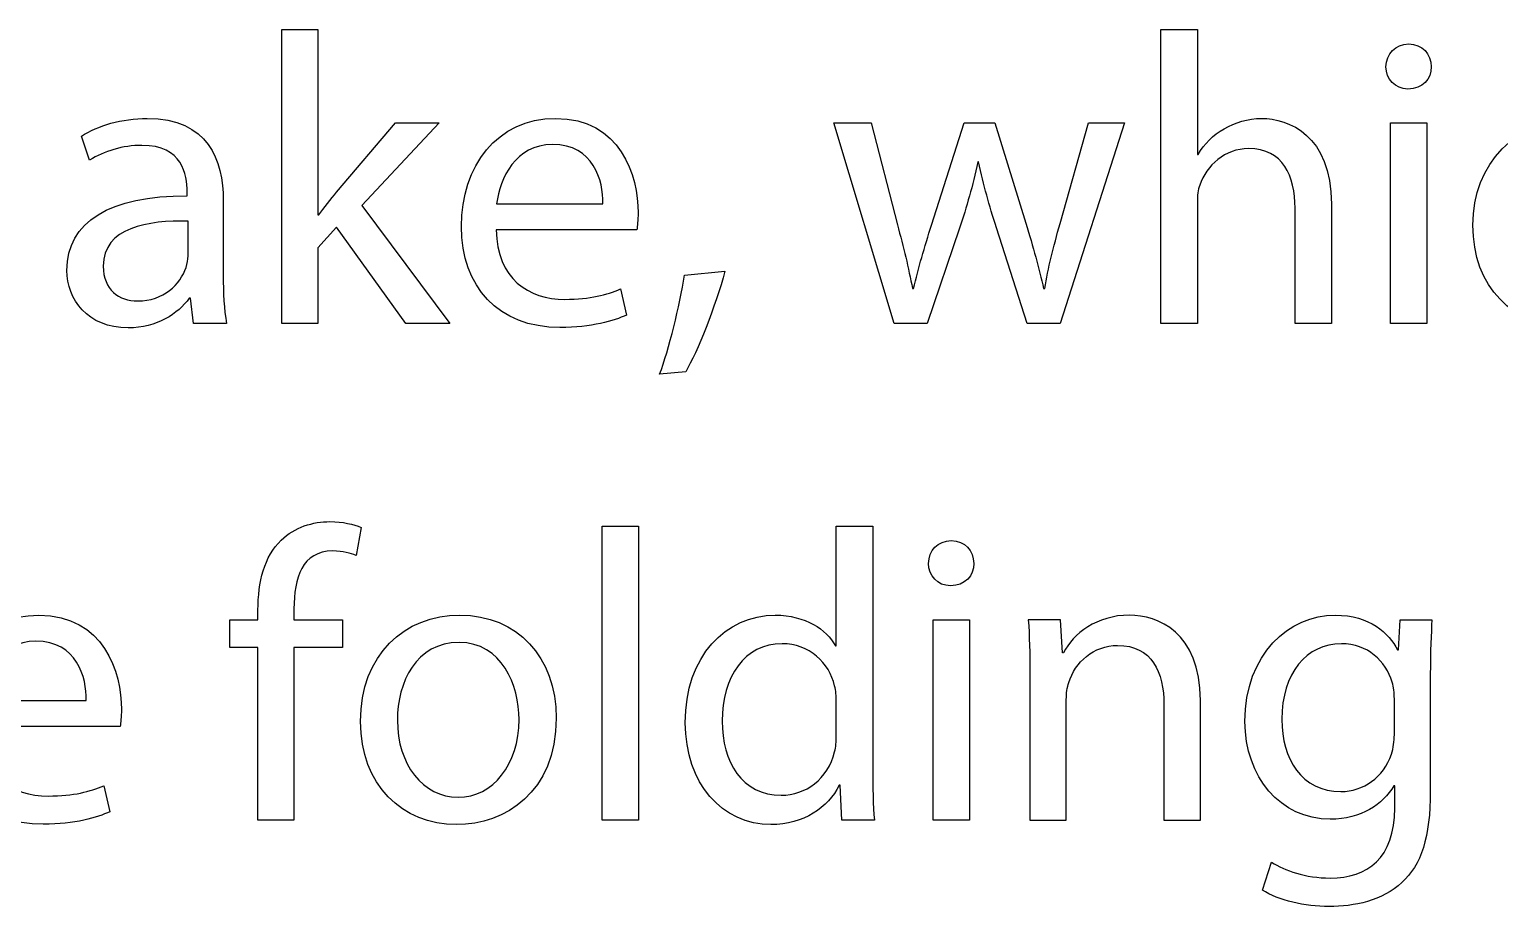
# Model space of a CAD drawing. Header units: millimetres. Extents: x -104 to 108, y -148 to 121.
# Drawn here: x 35.69 to 44.47, y 103.82 to 109.05 of the extents above; entities that cross this region are included whole.
import ezdxf

# ---------------------------------------------------------------- set-up
doc = ezdxf.new("R2010")
doc.units = ezdxf.units.MM
doc.header["$MEASUREMENT"] = 0
doc.layers.add('Capa 1', color=7, linetype='Continuous')

msp = doc.modelspace()

# ---------------------------------------------------------------- linework, layer by layer
at = {"layer": 'Capa 1', "color": 252}
for points, knots in [([(37.4121, 109.0535), (37.4121, 109.0535), (37.1972, 109.0535), (37.1972, 109.0535), (37.1972, 109.0535), (37.1972, 109.0535), (37.1972, 107.3001), (37.1972, 107.3001), (37.1972, 107.3001), (37.1972, 107.3001), (37.4121, 107.3001), (37.4121, 107.3001), (37.4121, 107.3001), (37.4121, 107.3001), (37.4121, 107.7496), (37.4121, 107.7496), (37.4121, 107.7496), (37.4121, 107.7496), (37.5232, 107.8732), (37.5232, 107.8732), (37.5232, 107.8732), (37.5232, 107.8732), (37.9356, 107.3001), (37.9356, 107.3001), (37.9356, 107.3001), (37.9356, 107.3001), (38.1998, 107.3001), (38.1998, 107.3001), (38.1998, 107.3001), (38.1998, 107.3001), (37.6739, 108.004), (37.6739, 108.004), (37.6739, 108.004), (37.6739, 108.004), (38.1356, 108.4955), (38.1356, 108.4955), (38.1356, 108.4955), (38.1356, 108.4955), (37.8739, 108.4955), (37.8739, 108.4955), (37.8739, 108.4955), (37.8739, 108.4955), (37.5232, 108.083), (37.5232, 108.083), (37.5232, 108.083), (37.4886, 108.0411), (37.4466, 107.9891), (37.417, 107.9471), (37.417, 107.9471), (37.417, 107.9471), (37.4121, 107.9472), (37.4121, 107.9472), (37.4121, 107.9472), (37.4121, 107.9472), (37.4121, 109.0535), (37.4121, 109.0535)], [0, 0, 0, 0, 0.066667, 0.066667, 0.066667, 0.066667, 0.133333, 0.133333, 0.133333, 0.133333, 0.2, 0.2, 0.2, 0.2, 0.266667, 0.266667, 0.266667, 0.266667, 0.333333, 0.333333, 0.333333, 0.333333, 0.4, 0.4, 0.4, 0.4, 0.466667, 0.466667, 0.466667, 0.466667, 0.533333, 0.533333, 0.533333, 0.533333, 0.6, 0.6, 0.6, 0.6, 0.666667, 0.666667, 0.666667, 0.666667, 0.733333, 0.733333, 0.733333, 0.733333, 0.8, 0.8, 0.8, 0.8, 0.866667, 0.866667, 0.866667, 0.866667, 1, 1, 1, 1]), ([(42.4446, 107.3001), (42.4446, 107.3001), (42.662, 107.3001), (42.662, 107.3001), (42.662, 107.3001), (42.662, 107.3001), (42.662, 108.0212), (42.662, 108.0212), (42.662, 108.0212), (42.662, 108.0633), (42.6644, 108.0953), (42.6767, 108.1249), (42.6767, 108.1249), (42.7163, 108.2435), (42.8273, 108.3422), (42.9681, 108.3422), (42.9681, 108.3422), (43.1732, 108.3423), (43.2447, 108.1792), (43.2447, 107.9866), (43.2447, 107.9866), (43.2447, 107.9866), (43.2447, 107.3001), (43.2447, 107.3001), (43.2447, 107.3001), (43.2447, 107.3001), (43.4621, 107.3001), (43.4621, 107.3001), (43.4621, 107.3001), (43.4621, 107.3001), (43.4621, 108.0113), (43.4621, 108.0113), (43.4621, 108.0113), (43.4621, 108.4239), (43.2052, 108.5225), (43.0447, 108.5225), (43.0447, 108.5225), (42.9632, 108.5225), (42.8866, 108.4978), (42.8224, 108.4608), (42.8224, 108.4608), (42.7557, 108.4239), (42.7014, 108.3694), (42.6668, 108.3077), (42.6668, 108.3077), (42.6668, 108.3077), (42.662, 108.3078), (42.662, 108.3078), (42.662, 108.3078), (42.662, 108.3078), (42.662, 109.0535), (42.662, 109.0535), (42.662, 109.0535), (42.662, 109.0535), (42.4446, 109.0535), (42.4446, 109.0535), (42.4446, 109.0535), (42.4446, 109.0535), (42.4446, 107.3001), (42.4446, 107.3001)], [0, 0, 0, 0, 0.0625, 0.0625, 0.0625, 0.0625, 0.125, 0.125, 0.125, 0.125, 0.1875, 0.1875, 0.1875, 0.1875, 0.25, 0.25, 0.25, 0.25, 0.3125, 0.3125, 0.3125, 0.3125, 0.375, 0.375, 0.375, 0.375, 0.4375, 0.4375, 0.4375, 0.4375, 0.5, 0.5, 0.5, 0.5, 0.5625, 0.5625, 0.5625, 0.5625, 0.625, 0.625, 0.625, 0.625, 0.6875, 0.6875, 0.6875, 0.6875, 0.75, 0.75, 0.75, 0.75, 0.8125, 0.8125, 0.8125, 0.8125, 0.875, 0.875, 0.875, 0.875, 1, 1, 1, 1]), ([(43.9237, 108.967), (43.8448, 108.967), (43.7879, 108.9077), (43.7879, 108.8312), (43.7879, 108.8312), (43.788, 108.7572), (43.8422, 108.6978), (43.9188, 108.6978), (43.9188, 108.6978), (44.0053, 108.6979), (44.0596, 108.7571), (44.0571, 108.8312), (44.0571, 108.8312), (44.0571, 108.9079), (44.0052, 108.967), (43.9237, 108.967)], [0, 0, 0, 0, 0.2, 0.2, 0.2, 0.2, 0.4, 0.4, 0.4, 0.4, 0.6, 0.6, 0.6, 0.6, 1, 1, 1, 1]), ([(36.8663, 107.3001), (36.8514, 107.3817), (36.8465, 107.4829), (36.8465, 107.5866), (36.8465, 107.5866), (36.8465, 107.5866), (36.8466, 108.0335), (36.8466, 108.0335), (36.8466, 108.0335), (36.8466, 108.2733), (36.7576, 108.5225), (36.3921, 108.5225), (36.3921, 108.5225), (36.2415, 108.5225), (36.0982, 108.4805), (35.9995, 108.4163), (35.9995, 108.4163), (35.9995, 108.4163), (36.0489, 108.2733), (36.0489, 108.2733), (36.0489, 108.2733), (36.1329, 108.3274), (36.2489, 108.362), (36.36, 108.362), (36.36, 108.362), (36.6045, 108.3622), (36.6316, 108.1842), (36.6316, 108.0854), (36.6316, 108.0854), (36.6316, 108.0854), (36.6317, 108.0607), (36.6317, 108.0607), (36.6317, 108.0607), (36.1699, 108.0633), (35.913, 107.9051), (35.913, 107.6162), (35.913, 107.6162), (35.9131, 107.4434), (36.0365, 107.273), (36.2785, 107.273), (36.2785, 107.273), (36.4489, 107.2731), (36.5773, 107.3569), (36.644, 107.4508), (36.644, 107.4508), (36.644, 107.4508), (36.6514, 107.4509), (36.6514, 107.4509), (36.6514, 107.4509), (36.6514, 107.4509), (36.6688, 107.3001), (36.6688, 107.3001), (36.6688, 107.3001), (36.6688, 107.3001), (36.8663, 107.3001), (36.8663, 107.3001)], [0, 0, 0, 0, 0.066667, 0.066667, 0.066667, 0.066667, 0.133333, 0.133333, 0.133333, 0.133333, 0.2, 0.2, 0.2, 0.2, 0.266667, 0.266667, 0.266667, 0.266667, 0.333333, 0.333333, 0.333333, 0.333333, 0.4, 0.4, 0.4, 0.4, 0.466667, 0.466667, 0.466667, 0.466667, 0.533333, 0.533333, 0.533333, 0.533333, 0.6, 0.6, 0.6, 0.6, 0.666667, 0.666667, 0.666667, 0.666667, 0.733333, 0.733333, 0.733333, 0.733333, 0.8, 0.8, 0.8, 0.8, 0.866667, 0.866667, 0.866667, 0.866667, 1, 1, 1, 1]), ([(39.3158, 107.8583), (39.3183, 107.8805), (39.3232, 107.915), (39.3232, 107.9595), (39.3232, 107.9595), (39.3233, 108.1794), (39.2195, 108.5225), (38.8293, 108.5225), (38.8293, 108.5225), (38.4812, 108.5225), (38.2687, 108.2385), (38.2687, 107.878), (38.2687, 107.878), (38.2688, 107.5176), (38.4885, 107.2754), (38.8565, 107.2754), (38.8565, 107.2754), (39.0466, 107.2755), (39.1775, 107.3149), (39.2541, 107.3495), (39.2541, 107.3495), (39.2541, 107.3495), (39.2171, 107.5051), (39.2171, 107.5051), (39.2171, 107.5051), (39.1355, 107.4706), (39.0417, 107.4433), (38.8861, 107.4433), (38.8861, 107.4433), (38.6688, 107.4434), (38.4811, 107.5643), (38.4762, 107.8582), (38.4762, 107.8582), (38.4762, 107.8582), (39.3158, 107.8583), (39.3158, 107.8583)], [0, 0, 0, 0, 0.1, 0.1, 0.1, 0.1, 0.2, 0.2, 0.2, 0.2, 0.3, 0.3, 0.3, 0.3, 0.4, 0.4, 0.4, 0.4, 0.5, 0.5, 0.5, 0.5, 0.6, 0.6, 0.6, 0.6, 0.7, 0.7, 0.7, 0.7, 0.8, 0.8, 0.8, 0.8, 1, 1, 1, 1]), ([(40.4915, 108.4955), (40.4915, 108.4955), (40.852, 107.3001), (40.852, 107.3001), (40.852, 107.3001), (40.852, 107.3001), (41.0496, 107.3001), (41.0496, 107.3001), (41.0496, 107.3001), (41.0496, 107.3001), (41.2423, 107.8682), (41.2423, 107.8682), (41.2423, 107.8682), (41.2842, 107.9966), (41.3212, 108.12), (41.3508, 108.2632), (41.3508, 108.2632), (41.3508, 108.2632), (41.3559, 108.2633), (41.3559, 108.2633), (41.3559, 108.2633), (41.3854, 108.1224), (41.42, 108.0039), (41.462, 107.8706), (41.462, 107.8706), (41.462, 107.8706), (41.6448, 107.3001), (41.6448, 107.3001), (41.6448, 107.3001), (41.6448, 107.3001), (41.8423, 107.3001), (41.8423, 107.3001), (41.8423, 107.3001), (41.8423, 107.3001), (42.2275, 108.4955), (42.2275, 108.4955), (42.2275, 108.4955), (42.2275, 108.4955), (42.0127, 108.4955), (42.0127, 108.4955), (42.0127, 108.4955), (42.0127, 108.4955), (41.8423, 107.8954), (41.8423, 107.8954), (41.8423, 107.8954), (41.8027, 107.7545), (41.7706, 107.6286), (41.7509, 107.5076), (41.7509, 107.5076), (41.7509, 107.5076), (41.7435, 107.5077), (41.7435, 107.5077), (41.7435, 107.5077), (41.7163, 107.6287), (41.6817, 107.7545), (41.6373, 107.8977), (41.6373, 107.8977), (41.6373, 107.8977), (41.4521, 108.4955), (41.4521, 108.4955), (41.4521, 108.4955), (41.4521, 108.4955), (41.2693, 108.4955), (41.2693, 108.4955), (41.2693, 108.4955), (41.2693, 108.4955), (41.0743, 107.8855), (41.0743, 107.8855), (41.0743, 107.8855), (41.0348, 107.7571), (40.9952, 107.6286), (40.9681, 107.5076), (40.9681, 107.5076), (40.9681, 107.5076), (40.9607, 107.5077), (40.9607, 107.5077), (40.9607, 107.5077), (40.9385, 107.6311), (40.9063, 107.7545), (40.8718, 107.8878), (40.8718, 107.8878), (40.8718, 107.8878), (40.7137, 108.4955), (40.7137, 108.4955), (40.7137, 108.4955), (40.7137, 108.4955), (40.4915, 108.4955), (40.4915, 108.4955)], [0, 0, 0, 0, 0.043478, 0.043478, 0.043478, 0.043478, 0.086957, 0.086957, 0.086957, 0.086957, 0.130435, 0.130435, 0.130435, 0.130435, 0.173913, 0.173913, 0.173913, 0.173913, 0.217391, 0.217391, 0.217391, 0.217391, 0.26087, 0.26087, 0.26087, 0.26087, 0.304348, 0.304348, 0.304348, 0.304348, 0.347826, 0.347826, 0.347826, 0.347826, 0.391304, 0.391304, 0.391304, 0.391304, 0.434783, 0.434783, 0.434783, 0.434783, 0.478261, 0.478261, 0.478261, 0.478261, 0.521739, 0.521739, 0.521739, 0.521739, 0.565217, 0.565217, 0.565217, 0.565217, 0.608696, 0.608696, 0.608696, 0.608696, 0.652174, 0.652174, 0.652174, 0.652174, 0.695652, 0.695652, 0.695652, 0.695652, 0.73913, 0.73913, 0.73913, 0.73913, 0.782609, 0.782609, 0.782609, 0.782609, 0.826087, 0.826087, 0.826087, 0.826087, 0.869565, 0.869565, 0.869565, 0.869565, 0.913043, 0.913043, 0.913043, 0.913043, 1, 1, 1, 1]), ([(44.0325, 107.3001), (44.0325, 107.3001), (44.0325, 108.4955), (44.0325, 108.4955), (44.0325, 108.4955), (44.0325, 108.4955), (43.8151, 108.4955), (43.8151, 108.4955), (43.8151, 108.4955), (43.8151, 108.4955), (43.8151, 107.3001), (43.8151, 107.3001), (43.8151, 107.3001), (43.8151, 107.3001), (44.0325, 107.3001), (44.0325, 107.3001)], [0, 0, 0, 0, 0.2, 0.2, 0.2, 0.2, 0.4, 0.4, 0.4, 0.4, 0.6, 0.6, 0.6, 0.6, 1, 1, 1, 1]), ([(45.2082, 107.5077), (45.1464, 107.4805), (45.0649, 107.4483), (44.9415, 107.4483), (44.9415, 107.4483), (44.7044, 107.4484), (44.5266, 107.6187), (44.5266, 107.8953), (44.5266, 107.8953), (44.5266, 108.1447), (44.6748, 108.3472), (44.9489, 108.3472), (44.9489, 108.3472), (45.0674, 108.3473), (45.1489, 108.32), (45.2007, 108.2904), (45.2007, 108.2904), (45.2007, 108.2904), (45.2502, 108.4584), (45.2502, 108.4584), (45.2502, 108.4584), (45.1909, 108.488), (45.0773, 108.52), (44.9489, 108.52), (44.9489, 108.52), (44.5587, 108.5201), (44.3068, 108.2533), (44.3068, 107.8854), (44.3068, 107.8854), (44.3068, 107.52), (44.5414, 107.2754), (44.9019, 107.2754), (44.9019, 107.2754), (45.0625, 107.2755), (45.1884, 107.3149), (45.2452, 107.3446), (45.2452, 107.3446), (45.2452, 107.3446), (45.2082, 107.5077), (45.2082, 107.5077)], [0, 0, 0, 0, 0.090909, 0.090909, 0.090909, 0.090909, 0.181818, 0.181818, 0.181818, 0.181818, 0.272727, 0.272727, 0.272727, 0.272727, 0.363636, 0.363636, 0.363636, 0.363636, 0.454545, 0.454545, 0.454545, 0.454545, 0.545455, 0.545455, 0.545455, 0.545455, 0.636364, 0.636364, 0.636364, 0.636364, 0.727273, 0.727273, 0.727273, 0.727273, 0.818182, 0.818182, 0.818182, 0.818182, 1, 1, 1, 1]), ([(38.4787, 108.0139), (38.496, 108.1645), (38.5922, 108.3669), (38.812, 108.3669), (38.812, 108.3669), (39.0566, 108.3669), (39.1158, 108.1521), (39.1133, 108.0138), (39.1133, 108.0138), (39.1133, 108.0138), (38.4787, 108.0139), (38.4787, 108.0139)], [0, 0, 0, 0, 0.25, 0.25, 0.25, 0.25, 0.5, 0.5, 0.5, 0.5, 1, 1, 1, 1]), ([(36.6366, 107.7027), (36.6366, 107.6805), (36.6316, 107.6557), (36.6242, 107.6335), (36.6242, 107.6335), (36.5897, 107.5323), (36.4909, 107.4335), (36.3353, 107.4335), (36.3353, 107.4335), (36.2243, 107.4335), (36.1303, 107.5001), (36.1303, 107.6409), (36.1303, 107.6409), (36.1304, 107.8732), (36.3995, 107.915), (36.6366, 107.9101), (36.6366, 107.9101), (36.6366, 107.9101), (36.6366, 107.7027), (36.6366, 107.7027)], [0, 0, 0, 0, 0.166667, 0.166667, 0.166667, 0.166667, 0.333333, 0.333333, 0.333333, 0.333333, 0.5, 0.5, 0.5, 0.5, 0.666667, 0.666667, 0.666667, 0.666667, 1, 1, 1, 1]), ([(39.6072, 107.0112), (39.6764, 107.1273), (39.785, 107.4014), (39.8417, 107.6113), (39.8417, 107.6113), (39.8417, 107.6113), (39.5998, 107.5867), (39.5998, 107.5867), (39.5998, 107.5867), (39.5726, 107.4065), (39.5059, 107.1421), (39.4516, 106.9964), (39.4516, 106.9964), (39.4516, 106.9964), (39.6072, 107.0112), (39.6072, 107.0112)], [0, 0, 0, 0, 0.2, 0.2, 0.2, 0.2, 0.4, 0.4, 0.4, 0.4, 0.6, 0.6, 0.6, 0.6, 1, 1, 1, 1]), ([(37.2688, 104.3369), (37.2688, 104.3369), (37.2688, 105.3667), (37.2688, 105.3667), (37.2688, 105.3667), (37.2688, 105.3667), (37.5578, 105.3667), (37.5578, 105.3667), (37.5578, 105.3667), (37.5578, 105.3667), (37.5578, 105.5322), (37.5578, 105.5322), (37.5578, 105.5322), (37.5578, 105.5322), (37.2688, 105.5322), (37.2688, 105.5322), (37.2688, 105.5322), (37.2688, 105.5322), (37.2688, 105.5963), (37.2688, 105.5963), (37.2688, 105.5963), (37.2688, 105.7791), (37.3157, 105.942), (37.5009, 105.942), (37.5009, 105.942), (37.5626, 105.942), (37.6071, 105.9296), (37.6392, 105.9148), (37.6392, 105.9148), (37.6392, 105.9148), (37.6689, 106.0829), (37.6689, 106.0829), (37.6689, 106.0829), (37.6269, 106.1002), (37.5602, 106.1173), (37.4836, 106.1173), (37.4836, 106.1173), (37.3825, 106.1174), (37.2737, 106.0852), (37.1922, 106.0062), (37.1922, 106.0062), (37.091, 105.9101), (37.0539, 105.7568), (37.0539, 105.5889), (37.0539, 105.5889), (37.0539, 105.5889), (37.0539, 105.5322), (37.0539, 105.5322), (37.0539, 105.5322), (37.0539, 105.5322), (36.8861, 105.5322), (36.8861, 105.5322), (36.8861, 105.5322), (36.8861, 105.5322), (36.8861, 105.3667), (36.8861, 105.3667), (36.8861, 105.3667), (36.8861, 105.3667), (37.0539, 105.3667), (37.0539, 105.3667), (37.0539, 105.3667), (37.0539, 105.3667), (37.0539, 104.3369), (37.0539, 104.3369), (37.0539, 104.3369), (37.0539, 104.3369), (37.2688, 104.3369), (37.2688, 104.3369)], [0, 0, 0, 0, 0.055556, 0.055556, 0.055556, 0.055556, 0.111111, 0.111111, 0.111111, 0.111111, 0.166667, 0.166667, 0.166667, 0.166667, 0.222222, 0.222222, 0.222222, 0.222222, 0.277778, 0.277778, 0.277778, 0.277778, 0.333333, 0.333333, 0.333333, 0.333333, 0.388889, 0.388889, 0.388889, 0.388889, 0.444444, 0.444444, 0.444444, 0.444444, 0.5, 0.5, 0.5, 0.5, 0.555556, 0.555556, 0.555556, 0.555556, 0.611111, 0.611111, 0.611111, 0.611111, 0.666667, 0.666667, 0.666667, 0.666667, 0.722222, 0.722222, 0.722222, 0.722222, 0.777778, 0.777778, 0.777778, 0.777778, 0.833333, 0.833333, 0.833333, 0.833333, 0.888889, 0.888889, 0.888889, 0.888889, 1, 1, 1, 1]), ([(39.1086, 104.3369), (39.1086, 104.3369), (39.3259, 104.3369), (39.3259, 104.3369), (39.3259, 104.3369), (39.3259, 104.3369), (39.3259, 106.0902), (39.3259, 106.0902), (39.3259, 106.0902), (39.3259, 106.0902), (39.1086, 106.0902), (39.1086, 106.0902), (39.1086, 106.0902), (39.1086, 106.0902), (39.1086, 104.3369), (39.1086, 104.3369)], [0, 0, 0, 0, 0.2, 0.2, 0.2, 0.2, 0.4, 0.4, 0.4, 0.4, 0.6, 0.6, 0.6, 0.6, 1, 1, 1, 1]), ([(40.5065, 106.0902), (40.5065, 106.0902), (40.5065, 105.3767), (40.5065, 105.3767), (40.5065, 105.3767), (40.5065, 105.3767), (40.5015, 105.3767), (40.5015, 105.3767), (40.5015, 105.3767), (40.4471, 105.4729), (40.3236, 105.5592), (40.1409, 105.5592), (40.1409, 105.5592), (39.8495, 105.5592), (39.6026, 105.3148), (39.605, 104.9172), (39.605, 104.9172), (39.605, 104.5543), (39.8273, 104.3097), (40.1162, 104.3097), (40.1162, 104.3097), (40.3113, 104.3099), (40.457, 104.4109), (40.5237, 104.5443), (40.5237, 104.5443), (40.5237, 104.5443), (40.5287, 104.5444), (40.5287, 104.5444), (40.5287, 104.5444), (40.5287, 104.5444), (40.5385, 104.3369), (40.5385, 104.3369), (40.5385, 104.3369), (40.5385, 104.3369), (40.7336, 104.3369), (40.7336, 104.3369), (40.7336, 104.3369), (40.7262, 104.4184), (40.7237, 104.5394), (40.7237, 104.6455), (40.7237, 104.6455), (40.7237, 104.6455), (40.7237, 106.0902), (40.7237, 106.0902), (40.7237, 106.0902), (40.7237, 106.0902), (40.5065, 106.0902), (40.5065, 106.0902)], [0, 0, 0, 0, 0.076923, 0.076923, 0.076923, 0.076923, 0.153846, 0.153846, 0.153846, 0.153846, 0.230769, 0.230769, 0.230769, 0.230769, 0.307692, 0.307692, 0.307692, 0.307692, 0.384615, 0.384615, 0.384615, 0.384615, 0.461538, 0.461538, 0.461538, 0.461538, 0.538462, 0.538462, 0.538462, 0.538462, 0.615385, 0.615385, 0.615385, 0.615385, 0.692308, 0.692308, 0.692308, 0.692308, 0.769231, 0.769231, 0.769231, 0.769231, 0.846154, 0.846154, 0.846154, 0.846154, 1, 1, 1, 1]), ([(41.193, 106.0037), (41.1141, 106.0037), (41.0572, 105.9445), (41.0572, 105.8679), (41.0572, 105.8679), (41.0573, 105.794), (41.1115, 105.7345), (41.1881, 105.7345), (41.1881, 105.7345), (41.2746, 105.7346), (41.3289, 105.7938), (41.3264, 105.8679), (41.3264, 105.8679), (41.3264, 105.9446), (41.2745, 106.0037), (41.193, 106.0037)], [0, 0, 0, 0, 0.2, 0.2, 0.2, 0.2, 0.4, 0.4, 0.4, 0.4, 0.6, 0.6, 0.6, 0.6, 1, 1, 1, 1]), ([(36.2314, 104.8951), (36.2339, 104.9173), (36.2388, 104.9517), (36.2388, 104.9962), (36.2388, 104.9962), (36.2389, 105.2161), (36.1351, 105.5592), (35.7449, 105.5592), (35.7449, 105.5592), (35.3968, 105.5592), (35.1843, 105.2752), (35.1843, 104.9147), (35.1843, 104.9147), (35.1844, 104.5543), (35.4041, 104.3121), (35.7721, 104.3121), (35.7721, 104.3121), (35.9622, 104.3122), (36.0931, 104.3517), (36.1696, 104.3862), (36.1696, 104.3862), (36.1696, 104.3862), (36.1327, 104.5418), (36.1327, 104.5418), (36.1327, 104.5418), (36.0511, 104.5073), (35.9573, 104.4801), (35.8017, 104.4801), (35.8017, 104.4801), (35.5844, 104.4801), (35.3967, 104.6011), (35.3918, 104.895), (35.3918, 104.895), (35.3918, 104.895), (36.2314, 104.8951), (36.2314, 104.8951)], [0, 0, 0, 0, 0.1, 0.1, 0.1, 0.1, 0.2, 0.2, 0.2, 0.2, 0.3, 0.3, 0.3, 0.3, 0.4, 0.4, 0.4, 0.4, 0.5, 0.5, 0.5, 0.5, 0.6, 0.6, 0.6, 0.6, 0.7, 0.7, 0.7, 0.7, 0.8, 0.8, 0.8, 0.8, 1, 1, 1, 1]), ([(38.2591, 105.5592), (37.9282, 105.5592), (37.6664, 105.3246), (37.6664, 104.9246), (37.6664, 104.9246), (37.6664, 104.5468), (37.9158, 104.3097), (38.2393, 104.3097), (38.2393, 104.3097), (38.5282, 104.3099), (38.8344, 104.5023), (38.8344, 104.9443), (38.8344, 104.9443), (38.8345, 105.31), (38.6023, 105.5592), (38.2591, 105.5592), (38.2591, 105.5592), (38.2591, 105.5592), (38.2591, 105.5592), (38.2591, 105.5592)], [0, 0, 0, 0, 0.166667, 0.166667, 0.166667, 0.166667, 0.333333, 0.333333, 0.333333, 0.333333, 0.5, 0.5, 0.5, 0.5, 0.666667, 0.666667, 0.666667, 0.666667, 1, 1, 1, 1]), ([(41.3018, 104.3369), (41.3018, 104.3369), (41.3018, 105.5322), (41.3018, 105.5322), (41.3018, 105.5322), (41.3018, 105.5322), (41.0844, 105.5322), (41.0844, 105.5322), (41.0844, 105.5322), (41.0844, 105.5322), (41.0844, 104.3369), (41.0844, 104.3369), (41.0844, 104.3369), (41.0844, 104.3369), (41.3018, 104.3369), (41.3018, 104.3369)], [0, 0, 0, 0, 0.2, 0.2, 0.2, 0.2, 0.4, 0.4, 0.4, 0.4, 0.6, 0.6, 0.6, 0.6, 1, 1, 1, 1]), ([(41.6622, 104.3369), (41.6622, 104.3369), (41.6621, 105.2086), (41.6621, 105.2086), (41.6621, 105.2086), (41.6621, 105.332), (41.6597, 105.4334), (41.6523, 105.5322), (41.6523, 105.5322), (41.6523, 105.5322), (41.8449, 105.5322), (41.8449, 105.5322), (41.8449, 105.5322), (41.8449, 105.5322), (41.8573, 105.3346), (41.8573, 105.3346), (41.8573, 105.3346), (41.8573, 105.3346), (41.8622, 105.3345), (41.8622, 105.3345), (41.8622, 105.3345), (41.9214, 105.4481), (42.0597, 105.5592), (42.2573, 105.5592), (42.2573, 105.5592), (42.4227, 105.5592), (42.6796, 105.4606), (42.6796, 105.0506), (42.6796, 105.0506), (42.6796, 105.0506), (42.6796, 104.3369), (42.6796, 104.3369), (42.6796, 104.3369), (42.6796, 104.3369), (42.4623, 104.3369), (42.4623, 104.3369), (42.4623, 104.3369), (42.4623, 104.3369), (42.4622, 105.0258), (42.4622, 105.0258), (42.4622, 105.0258), (42.4622, 105.2184), (42.3907, 105.379), (42.1857, 105.3789), (42.1857, 105.3789), (42.0424, 105.3789), (41.9313, 105.2778), (41.8943, 105.1567), (41.8943, 105.1567), (41.8844, 105.1295), (41.8795, 105.0925), (41.8795, 105.0556), (41.8795, 105.0556), (41.8795, 105.0556), (41.8795, 104.3369), (41.8795, 104.3369), (41.8795, 104.3369), (41.8795, 104.3369), (41.6622, 104.3369), (41.6622, 104.3369)], [0, 0, 0, 0, 0.125, 0.125, 0.125, 0.125, 0.1875, 0.1875, 0.1875, 0.1875, 0.25, 0.25, 0.25, 0.25, 0.3125, 0.3125, 0.3125, 0.3125, 0.375, 0.375, 0.375, 0.375, 0.4375, 0.4375, 0.4375, 0.4375, 0.5, 0.5, 0.5, 0.5, 0.5625, 0.5625, 0.5625, 0.5625, 0.625, 0.625, 0.625, 0.625, 0.6875, 0.6875, 0.6875, 0.6875, 0.75, 0.75, 0.75, 0.75, 0.8125, 0.8125, 0.8125, 0.8125, 0.875, 0.875, 0.875, 0.875, 0.9375, 0.9375, 0.9375, 0.9375, 1, 1, 1, 1]), ([(43.8723, 105.5322), (43.8723, 105.5322), (43.8624, 105.3519), (43.8624, 105.3519), (43.8624, 105.3519), (43.8624, 105.3519), (43.8575, 105.3519), (43.8575, 105.3519), (43.8575, 105.3519), (43.8057, 105.4507), (43.692, 105.5592), (43.4846, 105.5592), (43.4846, 105.5592), (43.2105, 105.5592), (42.9462, 105.3296), (42.9462, 104.9246), (42.9462, 104.9246), (42.9462, 104.5938), (43.1586, 104.3418), (43.4549, 104.3418), (43.4549, 104.3418), (43.6402, 104.3418), (43.7685, 104.4307), (43.8352, 104.5418), (43.8352, 104.5418), (43.8352, 104.5418), (43.8402, 104.5418), (43.8402, 104.5418), (43.8402, 104.5418), (43.8402, 104.5418), (43.8402, 104.4085), (43.8402, 104.4085), (43.8402, 104.4085), (43.8402, 104.1073), (43.6772, 103.9911), (43.4549, 103.9911), (43.4549, 103.9911), (43.3068, 103.9912), (43.1833, 104.0356), (43.1043, 104.085), (43.1043, 104.085), (43.1043, 104.085), (43.05, 103.9195), (43.05, 103.9195), (43.05, 103.9195), (43.1463, 103.8554), (43.3043, 103.8207), (43.4475, 103.8207), (43.4475, 103.8207), (43.5982, 103.8209), (43.7661, 103.8553), (43.8821, 103.964), (43.8821, 103.964), (43.9983, 104.0678), (44.0525, 104.2356), (44.0525, 104.5097), (44.0525, 104.5097), (44.0525, 104.5097), (44.0525, 105.2036), (44.0525, 105.2036), (44.0525, 105.2036), (44.0525, 105.3495), (44.0575, 105.4456), (44.0624, 105.5321), (44.0624, 105.5321), (44.0624, 105.5321), (43.8723, 105.5322), (43.8723, 105.5322)], [0, 0, 0, 0, 0.055556, 0.055556, 0.055556, 0.055556, 0.111111, 0.111111, 0.111111, 0.111111, 0.166667, 0.166667, 0.166667, 0.166667, 0.222222, 0.222222, 0.222222, 0.222222, 0.277778, 0.277778, 0.277778, 0.277778, 0.333333, 0.333333, 0.333333, 0.333333, 0.388889, 0.388889, 0.388889, 0.388889, 0.444444, 0.444444, 0.444444, 0.444444, 0.5, 0.5, 0.5, 0.5, 0.555556, 0.555556, 0.555556, 0.555556, 0.611111, 0.611111, 0.611111, 0.611111, 0.666667, 0.666667, 0.666667, 0.666667, 0.722222, 0.722222, 0.722222, 0.722222, 0.777778, 0.777778, 0.777778, 0.777778, 0.833333, 0.833333, 0.833333, 0.833333, 0.888889, 0.888889, 0.888889, 0.888889, 1, 1, 1, 1]), ([(35.3943, 105.0506), (35.4116, 105.2012), (35.5078, 105.4037), (35.7276, 105.4037), (35.7276, 105.4037), (35.9722, 105.4037), (36.0314, 105.1888), (36.0289, 105.0505), (36.0289, 105.0505), (36.0289, 105.0505), (35.3943, 105.0506), (35.3943, 105.0506)], [0, 0, 0, 0, 0.25, 0.25, 0.25, 0.25, 0.5, 0.5, 0.5, 0.5, 1, 1, 1, 1]), ([(38.2542, 105.3963), (38.511, 105.3963), (38.6122, 105.1394), (38.6122, 104.9369), (38.6122, 104.9369), (38.6123, 104.6678), (38.4566, 104.4727), (38.2492, 104.4727), (38.2492, 104.4727), (38.0369, 104.4728), (37.8862, 104.6702), (37.8862, 104.932), (37.8862, 104.932), (37.8862, 105.1592), (37.9973, 105.3962), (38.2541, 105.3962), (38.2541, 105.3962), (38.2541, 105.3962), (38.2542, 105.3963), (38.2542, 105.3963)], [0, 0, 0, 0, 0.166667, 0.166667, 0.166667, 0.166667, 0.333333, 0.333333, 0.333333, 0.333333, 0.5, 0.5, 0.5, 0.5, 0.666667, 0.666667, 0.666667, 0.666667, 1, 1, 1, 1]), ([(40.5065, 104.8383), (40.5065, 104.8036), (40.5039, 104.7739), (40.4965, 104.7443), (40.4965, 104.7443), (40.457, 104.5813), (40.3236, 104.485), (40.1779, 104.485), (40.1779, 104.485), (39.9434, 104.4851), (39.8248, 104.685), (39.8248, 104.9271), (39.8248, 104.9271), (39.8248, 105.1913), (39.9582, 105.3888), (40.1829, 105.3888), (40.1829, 105.3888), (40.3459, 105.389), (40.4644, 105.2752), (40.4965, 105.137), (40.4965, 105.137), (40.504, 105.11), (40.5064, 105.0728), (40.5064, 105.0456), (40.5064, 105.0456), (40.5064, 105.0456), (40.5065, 104.8383), (40.5065, 104.8383)], [0, 0, 0, 0, 0.125, 0.125, 0.125, 0.125, 0.25, 0.25, 0.25, 0.25, 0.375, 0.375, 0.375, 0.375, 0.5, 0.5, 0.5, 0.5, 0.625, 0.625, 0.625, 0.625, 0.75, 0.75, 0.75, 0.75, 1, 1, 1, 1]), ([(43.8377, 104.8456), (43.8377, 104.8085), (43.8327, 104.7665), (43.8204, 104.7295), (43.8204, 104.7295), (43.7735, 104.5912), (43.6525, 104.5072), (43.5191, 104.5072), (43.5191, 104.5072), (43.2846, 104.5073), (43.166, 104.7023), (43.166, 104.9369), (43.166, 104.9369), (43.166, 105.2135), (43.3142, 105.3888), (43.5216, 105.3888), (43.5216, 105.3888), (43.6797, 105.389), (43.7858, 105.2851), (43.8253, 105.1592), (43.8253, 105.1592), (43.8352, 105.1296), (43.8377, 105.0974), (43.8377, 105.0604), (43.8377, 105.0604), (43.8377, 105.0604), (43.8377, 104.8456), (43.8377, 104.8456)], [0, 0, 0, 0, 0.125, 0.125, 0.125, 0.125, 0.25, 0.25, 0.25, 0.25, 0.375, 0.375, 0.375, 0.375, 0.5, 0.5, 0.5, 0.5, 0.625, 0.625, 0.625, 0.625, 0.75, 0.75, 0.75, 0.75, 1, 1, 1, 1])]:
    msp.add_open_spline(points, degree=3, knots=knots, dxfattribs=at)

doc.saveas('drawing.dxf')
